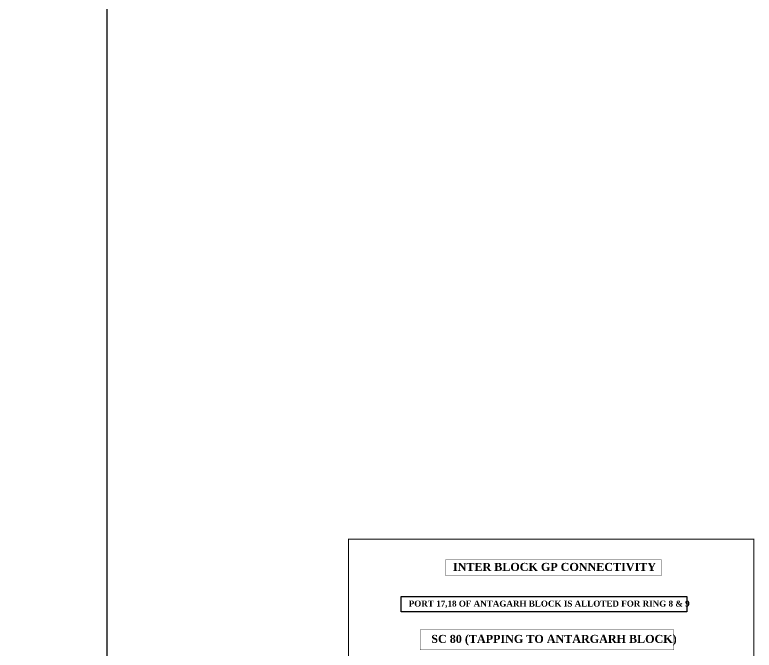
# Model space of a CAD drawing. Header units: millimetres. Extents: x 2060 to 116284, y 3280 to 54110.
# Drawn here: x 29412 to 40280, y 18312 to 27650 of the extents above; entities that cross this region are included whole.
import ezdxf

# ---------------------------------------------------------------- set-up
doc = ezdxf.new("R2010")
doc.units = ezdxf.units.MM
doc.layers.add('TAMPLATE', color=7, linetype='Continuous')
doc.styles.get("Standard").update_dxf_attribs({"font": 'timesbd.ttf'})

msp = doc.modelspace()

# ---------------------------------------------------------------- linework, layer by layer
at = {"color": 3}
msp.add_lwpolyline([(2993, 38337), (30764, 38337), (30764, 14040), (2993, 14040)], close=True, dxfattribs=at)
for points, const_width in [([(34319, 19945), (40273, 19945), (40273, 15282), (34319, 15282)], 15), ([(35744, 19642), (38918, 19642), (38918, 19409), (35744, 19409)], 5), ([(35370, 18610), (39099, 18610), (39099, 18317), (35370, 18317)], 5)]:
    msp.add_lwpolyline(points, close=True, dxfattribs=dict(const_width=const_width))
msp.add_lwpolyline([(35089, 19100), (39290, 19100), (39290, 18877), (35089, 18877)], close=True)

# ---------------------------------------------------------------- texts
at = {"layer": 'TAMPLATE'}
for s, height, p in [('INTER BLOCK GP CONNECTIVITY', 117.59, (35852, 19478)), ('PORT 17,18 OF ANTAGARH BLOCK IS ALLOTED FOR RING 8 & 9 ', 88.19, (35202, 18953)), ('SC 80 (TAPPING TO ANTARGARH BLOCK)', 117.59, (35534, 18420))]:
    msp.add_text(s, height=height, dxfattribs=at).set_placement(p)

doc.saveas('drawing.dxf')
